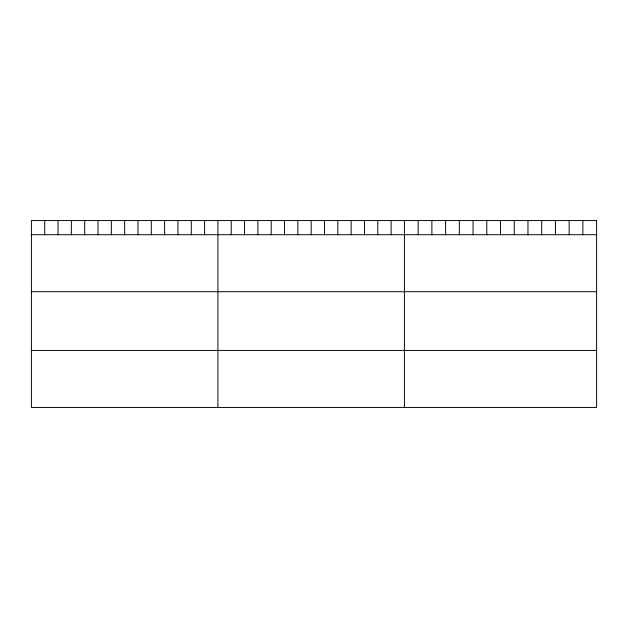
<?xml version="1.0" encoding="UTF-8"?>
<svg xmlns="http://www.w3.org/2000/svg" width="628" height="628" viewBox="0 0 628 628"><rect width="100%" height="100%" fill="white"/><g stroke="black" fill="none" stroke-linecap="round" stroke-linejoin="round"><path stroke-width="0.94" d="M31.4 234.707L596.6 234.707M31.4 291.706L596.6 291.706M31.4 350.44L596.6 350.44M582.87 220.561L582.87 234.707M569.149 220.561L569.149 234.707M555.419 220.561L555.419 234.707M541.697 220.561L541.697 234.707M527.967 220.561L527.967 234.707M514.246 220.561L514.246 234.707M500.516 220.561L500.516 234.707M486.786 220.561L486.786 234.707M473.065 220.561L473.065 234.707M459.335 220.561L459.335 234.707M445.613 220.561L445.613 234.707M431.883 220.561L431.883 234.707M418.162 220.561L418.162 234.707M404.432 220.561L404.432 407.439M391.111 220.561L391.111 234.707M377.789 220.561L377.789 234.707M364.468 220.561L364.468 234.707M351.138 220.561L351.138 234.707M337.817 220.561L337.817 234.707M324.495 220.561L324.495 234.707M311.174 220.561L311.174 234.707M297.853 220.561L297.853 234.707M284.531 220.561L284.531 234.707M271.21 220.561L271.21 234.707M257.88 220.561L257.88 234.707M244.559 220.561L244.559 234.707M231.237 220.561L231.237 234.707M217.916 220.561L217.916 407.439M204.595 220.561L204.595 234.707M191.273 220.561L191.273 234.707M177.952 220.561L177.952 234.707M164.622 220.561L164.622 234.707M151.301 220.561L151.301 234.707M137.979 220.561L137.979 234.707M124.658 220.561L124.658 234.707M111.337 220.561L111.337 234.707M98.015 220.561L98.015 234.707M84.694 220.561L84.694 234.707M71.364 220.561L71.364 234.707M58.043 220.561L58.043 234.707M44.721 220.561L44.721 234.707M596.6 220.561L31.4 220.561L31.4 407.439L596.6 407.439L596.6 220.561"/></g></svg>
